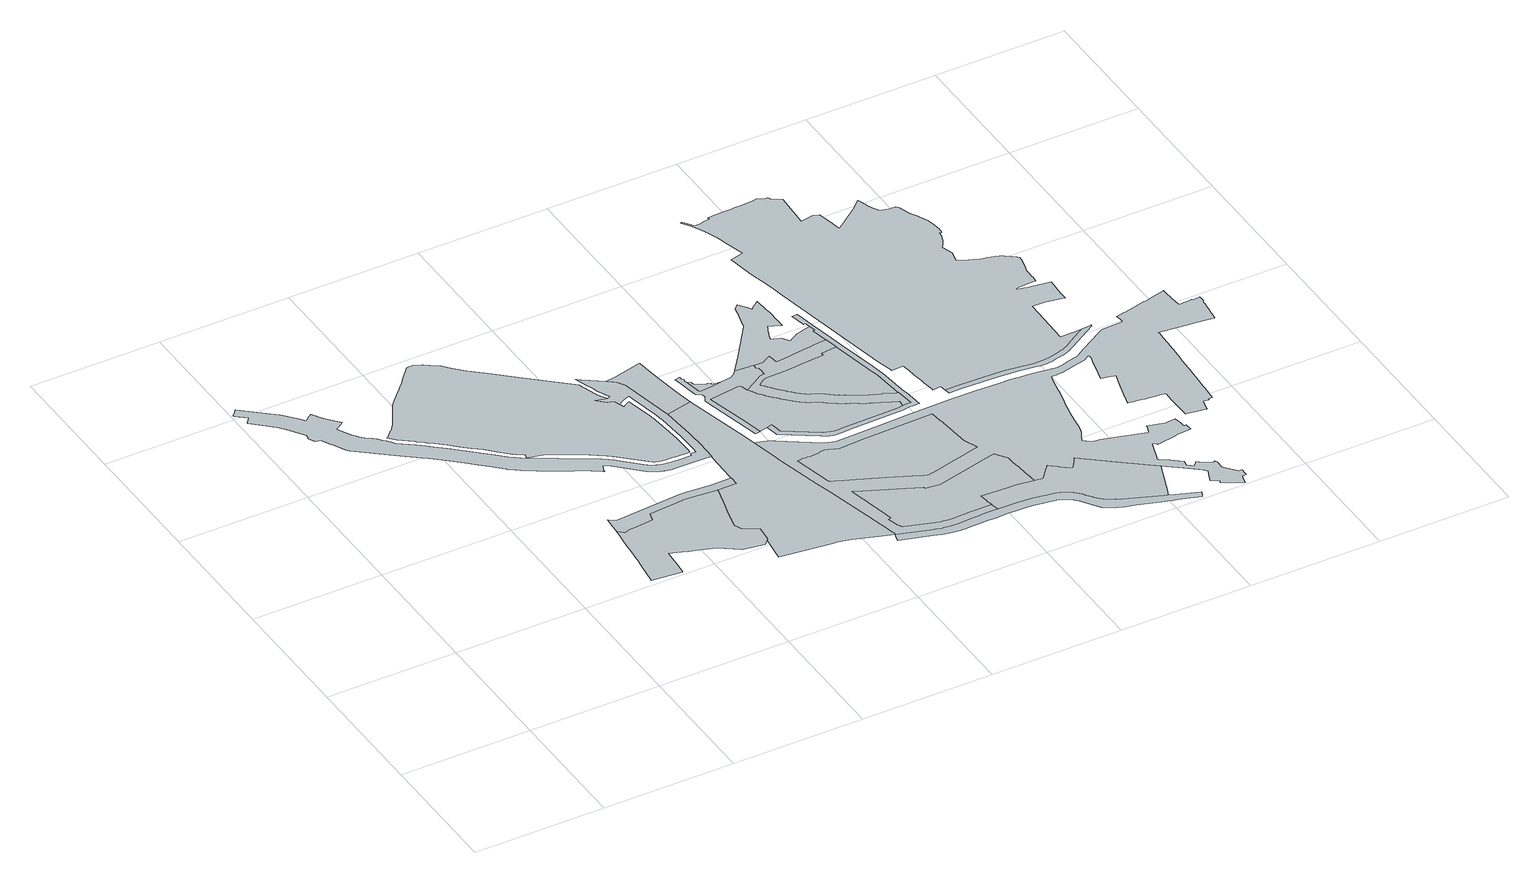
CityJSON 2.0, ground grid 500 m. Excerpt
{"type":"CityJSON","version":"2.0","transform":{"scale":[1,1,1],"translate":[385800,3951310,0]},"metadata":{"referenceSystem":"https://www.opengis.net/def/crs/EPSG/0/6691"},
"CityObjects":{
"object1":{"type":"GenericCityObject","attributes":{"class":"18","urbanPlanType":"21","prefecture":"13","city":"13100"},"geometry":[{"type":"MultiSurface","lod":"0","boundaries":[[[0,1,2,3,4,5,6,7,8,9,10,11,12,13,14,15,16,17,18,19,20,21,22,23,24,25,26,27,28,29,30,31,32,33,34,35,36,37,38,39,40,41,42,43,44,45,46,47,48,49,50,51,52,53,54,55,56,57,58,59,60,61,62,63,64,65,66,67,68,69,70,71,72,73,74,75,76,77,78,79,80,81,82,83,84,85,86,87,88,89,90,91,92,93,94,95,96,97,98,99,100,101,102,103,104,105,106,107,108,109,110,111,112,113,114,115,116,117,118,119,120,121,122,123,124,125,126,127,128,129,130,131,132,133,134,135,136,137,138,139,140,141,142,143,144,145,146,147,148,149,150,151,152,153,154,155,156,157,158,159,160,161,162,163,164,165,166,167,168,169,170,171,172,173,174,175,176,177,178,179,180,181,182,183,184,185,186,187,188,189,190,191,192,193,194,195,196,197,198,199,200,201,202,203,204,205,206,207,208,209,210,211,212,213,214,215,216,217,218,219,220,221,222,223,224,225,226,227,228,229,230,231,232,233,234,235,236,237,238,239,240,241,242,243,244,245,246,247,248,249,250,251,252,253,254,255,256,257,258,259,260,261,262,263,264,265,266,267,268,269,270,271,272,273,274,275,276,277,278,279,280,281,282,283,284,285,286,287,288,289,290,291,292,293,294,295,296,297,298,299,300,301,302,303,304,305,306,307,308,309,310,311,312,313,314,315,316,317,318,319,320,321,322,323,324,325,326,327,328,329,330,331,332,333,334,335,336,337,338,339,340,341,342,343,344,345,346,347,348,349,350,351,352,353,354,355,356,357,358,359,360,361,362,363,364,365,366,367,368,369,370,371,372,373,374,375,376,377,378,379,380,381,382,383,384,385,386,387,388,389,390,391,392,393,394,395,396,397,398,399,400,401,402,403,404,405,406,407,408,409,410,411,412,413,414,415,416,417,418,419,420]]]}]},
"object2":{"type":"GenericCityObject","attributes":{"class":"18","urbanPlanType":"21","prefecture":"13","city":"13100"},"geometry":[{"type":"MultiSurface","lod":"0","boundaries":[[[421,422,423,424,425,426,427,428,429,430,431,432,433,434,435,436,437,438,439,440,441,442,443,444,445,446,447,448,449,450,451,452,453,454,455,456,457,458,459,460,461,462,463,464,465,466,467,468,469,470,471,472,473,474,475,476,477,478,479,480,481,482,483,484,485,486,487,488,489,490,491,492,493,494,495,496]]]}]},
"object3":{"type":"GenericCityObject","attributes":{"class":"18","urbanPlanType":"21","prefecture":"13","city":"13100"},"geometry":[{"type":"MultiSurface","lod":"0","boundaries":[[[497,498,499,500,501,502,503,504,505,506,507,508,509,510,511,512,513,514,515,516,517,518,519,520,521,522,523,524,525,526,527,528,529,530,531,532,533,534,535,536,537,538,539,540,541,542,543,544,545,546,547,548,549,550,551,552,553,554,555,556,557,558,559,560,561,562,563,564,565,566,567,568,569,570,571,572,573,574,575,576,577,578,579,580,581,582,583,584,585,586,587,588,589,590,591,592,593,594,595,596,597,598,599,600,601,602,603,604,605,606,607,608,609,610,611,612,613,614,615,616,617,618,619,620,621,622,623,624,625,420,419,418,417,416,415,414,413]]]}]},
"object4":{"type":"GenericCityObject","attributes":{"class":"18","urbanPlanType":"21","prefecture":"13","city":"13100"},"geometry":[{"type":"MultiSurface","lod":"0","boundaries":[[[626,627,628,629,630,631,632,633,634,635,636,637,449,448,447,446,445,444,443,442,441,440,439,438,437,436,435,434,433,432,431,430,429,428,427,426,425,424,423,422,421,496,638,639]]]}]},
"object5":{"type":"GenericCityObject","attributes":{"class":"18","urbanPlanType":"21","prefecture":"13","city":"13100"},"geometry":[{"type":"MultiSurface","lod":"0","boundaries":[[[640,641,389,388,387,386,385,642,643,639,638,496,495,494,493,492,491,490,489,488,487,486,485,484,483,644,645,646,647,648,649,650,651,652,653,654,655,656,657,658,659,660,661,662,663,664,665,666,667]]]}]},
"object6":{"type":"GenericCityObject","attributes":{"class":"18","urbanPlanType":"21","prefecture":"13","city":"13100"},"geometry":[{"type":"MultiSurface","lod":"0","boundaries":[[[668,669,670,671,672,673,674,675,676,677,678,679,401,400,399,398,397,396,395,394,393,392,391,390,389,641]]]}]},
"object7":{"type":"GenericCityObject","attributes":{"class":"18","urbanPlanType":"21","prefecture":"13","city":"13100"},"geometry":[{"type":"MultiSurface","lod":"0","boundaries":[[[680,681,682,683,684,685,686,687,688,689,690,691,692,693]]]}]},
"object8":{"type":"GenericCityObject","attributes":{"class":"18","urbanPlanType":"21","prefecture":"13","city":"13100"},"geometry":[{"type":"MultiSurface","lod":"0","boundaries":[[[694,695,696,697,698,699,700,701,702,703,704,705,706,707,708,709,710,711,712,713,714,715,716,717,718,719,720,721,722,723,724,725,726,727,728,729,730,731,732,733,734,735,736,737,738,739,740,741,742,743,744,745,746,747,693,692,691,690,689]]]}]},
"object9":{"type":"GenericCityObject","attributes":{"class":"18","urbanPlanType":"21","prefecture":"13","city":"13100"},"geometry":[{"type":"MultiSurface","lod":"0","boundaries":[[[748,749,750,751,752,753,754,755,756,757,758,759,760,761,762,763,764,765,766,767,768,769,770,771,772,773,774,775,776,777,778,779,780,781,782,783,784,785,786,787,788,789,790,791,792,793,794,795,796,797,798,799,800,801,802,803,804,805,806,807,808,809,810,811,812,813]]]}]},
"object10":{"type":"GenericCityObject","attributes":{"class":"18","urbanPlanType":"21","prefecture":"13","city":"13100"},"geometry":[{"type":"MultiSurface","lod":"0","boundaries":[[[814,815,816,817,818,819,820,821,822,823,824,825,826,827,828,829,830,831,832,833,834,835,836,837,838,839,840,841,842,843,844,845,846,847,848,849,850,851,852,853,854,855,856,857,858,859,860,861,862]]]}]},
"object11":{"type":"GenericCityObject","attributes":{"class":"18","urbanPlanType":"21","prefecture":"13","city":"13100"},"geometry":[{"type":"MultiSurface","lod":"0","boundaries":[[[719,718,717,716,715,714,713,712,711,710,709,863,864,865,866,867,868,869,870,871,872,873,874,875,876,877,878,879,880,881,882,883,884,885,886,887,888,889,890,891,892,893,894,895,896,897,898,899,900,901,902,903,904,905,906,907,908,909,910,911,912,913,914,915,916,917,918,919,920,921,922,923,924,925,926,720]]]}]},
"object12":{"type":"GenericCityObject","attributes":{"class":"18","urbanPlanType":"21","prefecture":"13","city":"13100"},"geometry":[{"type":"MultiSurface","lod":"0","boundaries":[[[927,928,929,930,931,932,933,934,935,936,937,938,939,940,941,942,943,944,945,946,947,736,735,734,733,732,731,730,729,728,727,726,725,724,723,722,721,720,926,925,924,923,922,921,920,919,918,917,916,915,914,913,912,911,910,909,908,907,906,905,904,903,902,901,900,899,898,897,896,895,894,893,892,891,890,889,888,887,886,885,884,883,882,881,880,879,878,877,948,949,950,951,952,953,954,955,956,957,958,959,960,961,962,963,964,965,966,967,968,969,970,971,972,973,974,975,976,977,978,979,980,981,982,983,984,985,986,987,988,989,990,991,992,993,994,995,996,997,998,999,1000,1001,1002,1003,1004,1005,1006,1007,1008,1009,1010,1011,1012,1013,1014,1015,1016,1017,1018,1019,1020,1021,1022,1023,1024,1025,1026,1027,1028,1029,1030,1031,1032,1033,1034,1035,1036,1037,1038,1039,1040,1041,1042,1043,1044]]]}]},
"object13":{"type":"GenericCityObject","attributes":{"class":"18","urbanPlanType":"21","prefecture":"13","city":"13100"},"geometry":[{"type":"MultiSurface","lod":"0","boundaries":[[[1045,1046,1047,1048,1049,1050,1051,1052,1053,1054,1055,1056,1057,1058,1059,1060,1061,1062,1063,1064,1065,1066,1067,1068,1069,1070,1071,1072,1073,1074,1075,1076,1077,1078,1079,1080,1081,1082,1083,1084,1085,1086,1087,1088,1089,1044,1043,1042,1041,1090,1091,1092,1093,1094,1095,950,949,948,877,876,875,874,873,872,871,870,869,868,867,866,865,864]]]}]},
"object14":{"type":"GenericCityObject","attributes":{"class":"18","urbanPlanType":"21","prefecture":"13","city":"13100"},"geometry":[{"type":"MultiSurface","lod":"0","boundaries":[[[1096,1097,1098,1099,1100,1101,1102,1103,1104,1105,1106,1107,1108,1109,1110,1111,1112,1113,654,1114,1115,1116,1117,1118,1119,1120,1121,1122,1123,1124,1125,1126,1127,1128,1129,1130,1131,1132,1133,1134,1135,1136,1137,1138,1139,1140,1141,1142,1143,1144,1145,1146,1147,1148,1149,1150,1151,1152,1153,1154,1155,1156,1157,1158,1159,1160,1161,1162,1163,1164,1165,1166,1167,1168,1169,1170,1171,1172,1173,1174,1175,1176,1177,1178,1179,1180,1181,1182,1183,1184,1185,1186,1187,1188,1189,1190,1191,1192,1193,1194,1195,1196,1197,1198,1199,1200,1201,1202,1203,1204,1205,1206,1207,1208,1209,1210,1211,1212,1213,1214]]]}]},
"object15":{"type":"GenericCityObject","attributes":{"class":"18","urbanPlanType":"21","prefecture":"13","city":"13100"},"geometry":[{"type":"MultiSurface","lod":"0","boundaries":[[[1095,1094,1093,1092,1091,1090,1041,1040,1039,1038,1037,1036,1035,1034,1033,1032,1031,1030,1029,1028,1027,1026,1025,1024,1023,1022,1021,1020,1019,1018,1017,1016,1015,1014,1013,1012,1011,1010,1009,1008,1007,1006,1005,1004,1003,1002,1001,1000,999,998,997,996,995,994,993,992,991,990,989,988,987,986,985,984,983,982,981,980,979,978,977,976,975,974,973,972,971,970,969,968,967,966,965,964,963,962,961,960,959,958,957,956,955,954,953,952,951,950]]]}]},
"object16":{"type":"GenericCityObject","attributes":{"class":"18","urbanPlanType":"21","prefecture":"13","city":"13100"},"geometry":[{"type":"MultiSurface","lod":"0","boundaries":[[[1215,1216,1217,1218,1219,1220,1221,1222,1223,1224,1225,1226,1227,1228,1229,1230,1231,1232,1233,1234,1235,1236,1237,1238,1239,1240,1241,1242,1243,1244,1245,1246,1247,1248,1249,1250,1251,1252,1253,1254,1255,1256,1257,1258,1259,1260,1261,1262,1263,1264,1265,1266,1267,1268,1269,1270,1271,1272,1273,1274,1275,1276,1277,742,741,740,739,738,737,736,947,946,945,944,943,942,941,940,939,938,937,936,935,934,933,932,931,930,929,928,927,1044,1089,1088,1087]]]}]},
"object17":{"type":"GenericCityObject","attributes":{"class":"18","urbanPlanType":"21","prefecture":"13","city":"13100"},"geometry":[{"type":"MultiSurface","lod":"0","boundaries":[[[1278,1279,1280,1281,1282,1283,1284,1285,1286,1287,1288,1289,1290,1291,813,812,811,810,809,808,807,806,805,804,803,1292,1214,1213,1212,1211,1210,1209,1208,1207,1206,1205,1204,1203,1202,1201,1200,1199,1198,1197,1196,1195,1194,1193,1192,1191,1190,1189,1188,1187,1186,1185,1184,1183,1182,1181,1180,1179,1178,1177,1176,1175,1174,1173,1172,1171,1170,1169,1168,1167,1166,1165,1164,1293,1294,1295]]]}]},
"object18":{"type":"GenericCityObject","attributes":{"class":"18","urbanPlanType":"21","prefecture":"13","city":"13100"},"geometry":[{"type":"MultiSurface","lod":"0","boundaries":[[[1296,1297,1298,1299,1300,1301,1302,1303,1304,1305,1306,1307,1308,1309,1310,1311,1312,1313,1314,1315,1316,1317,1318,1319,1320,1321,1322,1323,1324,1325,1326,1327,1328,1329,1330,1331,1332,1333,1334,1335,1336,1337,1338,1339,1340,1341,1342,1343,1344,1345,1346,1347,1348,1349,1350,1351,1352,1353,1354,1355,1356,1357,1358,1359,1360,1361,1362,1363,1364,1365,1366,1367,1368,1369,1370,1371,1372,1373,1374,1375,1376,1377,1378,1379,1380,1381,1382,1383,1384,1385,1386,1387,1388,1389,1390,1391,1392,1393,1394,1395,1396,1397,1398,1399,1400,1401,1402,1403,1404,1405,1406,1407,1408,1409,1410,1411,1412,1413,1414,1415,1416,1417,1418,1419,1420,1421,1422,1423,1424,1425,1426,1427,1428,667,666,665,664,663,662,661,660,659,658,657,656,655,654,1113,1112,1111,1110,1109,1108,1107,1106,1105,1104,1103,1102,1101,1100,1099,1098,1097,1096,1214,1292,803,802,801,800,799,798,797,796,795,794,793,792,791,790,789,788,787,786,785,784,783,782,781,780,779,778,777,776,775,774,773,772,771,770,769,768,767,766,765,764,763,762,761,760,759,758,757,756,755,754,753,752,751,750,749,748,813,1291,1290,1289,1288,1287,1286,1285,1284,1283,1282,1281,1280,1279,1278,1295,1429,1430,1431,1432,1433,1434,1435,1436,1437,1438,1439,1440,1441,1442,1443,1444,1445,1446,1447,1448,1449,1450,1451,1452,1453,1454,1455,1456,1457,1458,1459,1460,1461,1462,1463,1464,1465,1466,1467,1468,1469,1470,1471,1472,1473,1474,1475,1476,1477,1478,1479,1480,1481,1482,1483,1484,1485,1486,1487,1488,1489,1490,1491,1492,1493,1494,1495,1496,1497,1498,1499,1500,1501,1502,1503,1504,1505,1506,1507,1508,1509,1510,1511,1512,1513,1514,1515,1516,1517,1518,1519,1520,1521,1522,1523,1524,1525,1526,1527,1528,1529,1530,1531,1532,1533,1534,1535,1536,1537,1538,1539,1540,1541,1542,1543,1544,1545,1546,1547,1548,1549,1550,1551,1552,1553,1554,1555,1556,1557,1558,1559,1560,1561,1562,1563,1564,1565,1566,1567,1568,1569,1570,1571,1572,1573,1574,1575,1576,1577,1578,1579,1580,1581,1582,1583,1584,1585,1586,1587,1588,1589,1590,1591,1592,1593,1594,1595,1596,1597,1598,1599,1600,1601,1602,1603,1604,1605],[861,860,859,858,857,856,855,854,853,852,851,850,849,848,847,846,845,844,843,842,841,840,839,838,837,836,835,834,833,832,831,830,829,828,827,826,825,824,823,822,821,820,819,818,817,816,815,814,862]]]}]},
"object19":{"type":"GenericCityObject","attributes":{"class":"18","urbanPlanType":"21","prefecture":"13","city":"13100"},"geometry":[{"type":"MultiSurface","lod":"0","boundaries":[[[1606,1607,1608,1609,1610,1611,1612,1613,1614,1615,1616,1617,1618,1619,1620,1621,1622,1623,1624,1625,1626,1627,1628,1629,1630,1631,1632,1633,1634,1635,1636,1637,1638,1639,1640,1641,1642,1643,1644,1645,1646,1647,1648,1649,1650,1651,1652,1653,1654,1655,1656,1657,1658,1659,1660,1661,1662]]]}]},
"object20":{"type":"GenericCityObject","attributes":{"class":"18","urbanPlanType":"21","prefecture":"13","city":"13100"},"geometry":[{"type":"MultiSurface","lod":"0","boundaries":[[[1663,1664,1665,1666,1667,1668,1669,1670,1671,1672,1673,1674,1675,1676,1677,1678,1679,1680,1681,1682,1683,1684,1685,1686,1687,1688,1689,1690,1691,1692,1693,1694,1695,1696,1697,1698,1699,1700,1701,1702,1703,1704,1705,1706,1707,1708,1709,1710,1711,1712,1713,1714,1715,1716,1717,1718,1719,1720,1721,1722,1723,1724,1725,1726,1727,1728,1729,1730,1731,1732,1733,1734,1735,1736,1737,1738,1739,1740,1741,1742,1743,1744,1745,1746,1747,1748,1749,1750,1751,1752,1753,1754,1755,1756,1757,1758,1759,1760,1761,1762,1763,1764,1630,1629,1628,1627,1626,1625,1624,1623,1622,1621,1620,1619,1618,1617,1616,1615,1614,1613,1612,1611,1610,1609,1608,1765,1766,1767,1768,1769,1770,1771,1772,1773,1774,1775,1776,1777,1778,1779,1780,1781,1782,1783,1784,1785,1786,1787,1788,1789,1790,1791,1792,1793,1794,1795,1796,1797,1798,1799,1800,1801,1802,1803,1804,1805,1806,1807,1808,1809,1810,1811,1812,1813,1814,1815,1816,1817,1818,1819,1820,1821,1822,1823,1824,1825,1826,1827,1828,1829,1830,1831,1832,1833,1834,1835,1836,1837,1838,1839,1840,1841,1842,1843,1844,1845,1846,1847,1848,1849,1850,1851,1852,1853,1854,1855,1856,1857,1858]]]}]}
},
"vertices":[
[1183,1440,0],[1189,1444,0],[1204,1451,0],[1214,1456,0],[1217,1457,0],[1221,1439,0],[1240,1341,0],[1243,1325,0],[1245,1312,0],[1246,1306,0],[1247,1296,0],[1248,1291,0],[1249,1286,0],[1257,1173,0],[1260,1098,0],[1259,1073,0],[1240,1073,0],[1237,1073,0],[1236,1071,0],[1236,1067,0],[1236,1063,0],[1185,1064,0],[1147,1065,0],[1146,1065,0],[1145,1066,0],[1144,1066,0],[1143,1066,0],[1142,1066,0],[1141,1066,0],[1140,1066,0],[1139,1066,0],[1138,1066,0],[1137,1066,0],[1136,1066,0],[1135,1066,0],[1134,1066,0],[1133,1067,0],[1132,1067,0],[1131,1067,0],[1130,1067,0],[1129,1067,0],[1128,1067,0],[1127,1068,0],[1126,1068,0],[1125,1068,0],[1124,1068,0],[1123,1069,0],[1122,1069,0],[1121,1069,0],[1120,1069,0],[1119,1070,0],[1118,1070,0],[1117,1070,0],[1116,1070,0],[1115,1071,0],[1114,1071,0],[1113,1071,0],[1112,1072,0],[1111,1072,0],[1110,1072,0],[1110,1073,0],[1109,1073,0],[1108,1073,0],[1107,1074,0],[1106,1074,0],[1105,1074,0],[1105,1075,0],[1104,1075,0],[1103,1075,0],[1102,1076,0],[1101,1076,0],[1100,1077,0],[1099,1077,0],[1098,1078,0],[1097,1078,0],[1096,1079,0],[1095,1079,0],[1094,1080,0],[1093,1081,0],[1092,1081,0],[1091,1081,0],[1091,1082,0],[1090,1082,0],[1089,1083,0],[1088,1083,0],[1088,1084,0],[1087,1084,0],[1086,1085,0],[1085,1085,0],[1085,1086,0],[1084,1086,0],[1083,1087,0],[1082,1087,0],[1082,1088,0],[1081,1088,0],[1080,1089,0],[1079,1090,0],[1078,1090,0],[1077,1091,0],[1077,1092,0],[1076,1092,0],[994,1171,0],[987,1176,0],[981,1182,0],[975,1186,0],[969,1191,0],[962,1196,0],[956,1200,0],[949,1205,0],[942,1209,0],[936,1213,0],[837,1273,0],[835,1274,0],[791,1299,0],[758,1318,0],[757,1319,0],[755,1320,0],[753,1321,0],[752,1321,0],[750,1322,0],[748,1323,0],[747,1324,0],[745,1325,0],[744,1326,0],[742,1327,0],[740,1328,0],[739,1329,0],[737,1330,0],[736,1331,0],[734,1332,0],[733,1333,0],[731,1334,0],[729,1335,0],[728,1337,0],[726,1338,0],[725,1339,0],[723,1340,0],[722,1341,0],[720,1342,0],[719,1343,0],[717,1344,0],[716,1345,0],[714,1347,0],[713,1348,0],[711,1349,0],[710,1350,0],[708,1351,0],[707,1352,0],[705,1354,0],[704,1355,0],[703,1356,0],[664,1393,0],[634,1422,0],[599,1454,0],[570,1479,0],[541,1506,0],[494,1546,0],[487,1552,0],[460,1574,0],[442,1588,0],[405,1617,0],[395,1630,0],[385,1642,0],[382,1646,0],[381,1647,0],[373,1658,0],[368,1664,0],[364,1669,0],[351,1678,0],[331,1695,0],[318,1709,0],[310,1718,0],[301,1731,0],[274,1781,0],[278,1784,0],[289,1792,0],[309,1805,0],[289,1826,0],[264,1857,0],[254,1873,0],[253,1874,0],[253,1875,0],[249,1881,0],[242,1893,0],[239,1897,0],[222,1884,0],[211,1875,0],[209,1873,0],[197,1889,0],[191,1895,0],[170,1921,0],[169,1922,0],[168,1923,0],[166,1925,0],[165,1927,0],[164,1928,0],[162,1930,0],[161,1931,0],[159,1933,0],[158,1934,0],[157,1936,0],[155,1937,0],[154,1939,0],[152,1940,0],[151,1941,0],[149,1943,0],[148,1944,0],[147,1946,0],[145,1947,0],[144,1949,0],[142,1950,0],[141,1951,0],[139,1953,0],[137,1954,0],[136,1955,0],[134,1957,0],[133,1958,0],[32,2044,0],[24,2035,0],[10,2019,0],[11,2019,0],[13,2016,0],[49,1985,0],[35,1967,0],[33,1964,0],[30,1958,0],[89,1907,0],[91,1906,0],[92,1905,0],[93,1904,0],[95,1903,0],[96,1901,0],[97,1900,0],[99,1899,0],[100,1898,0],[101,1896,0],[102,1895,0],[104,1894,0],[105,1893,0],[106,1891,0],[107,1890,0],[109,1889,0],[110,1887,0],[111,1886,0],[112,1885,0],[114,1883,0],[115,1882,0],[116,1881,0],[117,1879,0],[118,1878,0],[119,1877,0],[170,1803,0],[166,1781,0],[177,1758,0],[198,1753,0],[214,1723,0],[223,1706,0],[243,1667,0],[253,1656,0],[267,1644,0],[357,1569,0],[358,1569,0],[400,1536,0],[444,1501,0],[451,1495,0],[496,1456,0],[525,1430,0],[555,1404,0],[588,1374,0],[617,1345,0],[632,1331,0],[657,1307,0],[661,1303,0],[663,1302,0],[669,1297,0],[683,1286,0],[698,1275,0],[701,1273,0],[712,1265,0],[724,1258,0],[742,1246,0],[763,1235,0],[781,1225,0],[800,1214,0],[817,1203,0],[850,1183,0],[869,1175,0],[901,1156,0],[907,1152,0],[912,1149,0],[918,1145,0],[923,1141,0],[929,1138,0],[934,1134,0],[938,1130,0],[938,1135,0],[939,1143,0],[940,1146,0],[949,1164,0],[952,1162,0],[953,1161,0],[960,1156,0],[962,1154,0],[963,1154,0],[971,1146,0],[1052,1069,0],[1053,1068,0],[1054,1067,0],[1055,1066,0],[1056,1066,0],[1056,1065,0],[1058,1064,0],[1059,1063,0],[1060,1062,0],[1061,1061,0],[1062,1060,0],[1064,1059,0],[1065,1058,0],[1066,1057,0],[1067,1056,0],[1068,1056,0],[1069,1056,0],[1070,1055,0],[1071,1054,0],[1072,1053,0],[1074,1052,0],[1075,1051,0],[1076,1051,0],[1077,1050,0],[1078,1050,0],[1079,1049,0],[1080,1048,0],[1081,1048,0],[1082,1047,0],[1083,1047,0],[1084,1046,0],[1086,1045,0],[1087,1045,0],[1088,1044,0],[1090,1043,0],[1091,1043,0],[1093,1042,0],[1094,1041,0],[1095,1041,0],[1097,1040,0],[1098,1040,0],[1100,1039,0],[1101,1038,0],[1103,1038,0],[1104,1037,0],[1105,1037,0],[1107,1036,0],[1108,1036,0],[1110,1035,0],[1111,1035,0],[1113,1035,0],[1114,1034,0],[1115,1034,0],[1116,1034,0],[1117,1033,0],[1119,1033,0],[1120,1033,0],[1122,1032,0],[1123,1032,0],[1125,1032,0],[1126,1031,0],[1128,1031,0],[1129,1031,0],[1130,1031,0],[1131,1031,0],[1132,1030,0],[1134,1030,0],[1135,1030,0],[1137,1030,0],[1138,1030,0],[1140,1029,0],[1141,1029,0],[1143,1029,0],[1144,1029,0],[1146,1029,0],[1147,1029,0],[1149,1029,0],[1150,1029,0],[1151,1029,0],[1271,1026,0],[1290,1025,0],[1292,1104,0],[1290,1165,0],[1290,1174,0],[1280,1303,0],[1248,1463,0],[1243,1487,0],[1240,1502,0],[1237,1512,0],[1232,1521,0],[1229,1528,0],[1224,1535,0],[1219,1541,0],[1214,1546,0],[1207,1552,0],[1202,1556,0],[1192,1563,0],[1122,1614,0],[1109,1626,0],[1126,1574,0],[1132,1556,0],[1134,1548,0],[1139,1535,0],[1149,1512,0],[1151,1507,0],[1152,1505,0],[1155,1499,0],[1161,1484,0],[1151,1479,0],[1108,1491,0],[1114,1485,0],[1136,1460,0],[1160,1454,0],[1161,1449,0],[1164,1442,0],[1167,1431,0],
[1211,852,0],[1112,860,0],[1107,860,0],[1106,860,0],[1103,860,0],[1101,860,0],[1099,860,0],[1098,860,0],[1096,860,0],[1094,860,0],[1092,860,0],[1090,860,0],[1089,860,0],[1087,860,0],[1086,860,0],[1084,860,0],[952,849,0],[943,816,0],[943,815,0],[881,810,0],[872,809,0],[862,808,0],[854,807,0],[842,804,0],[839,804,0],[832,802,0],[825,799,0],[823,802,0],[805,819,0],[803,799,0],[803,796,0],[800,769,0],[796,730,0],[794,708,0],[790,675,0],[788,652,0],[788,649,0],[787,646,0],[785,629,0],[785,627,0],[783,614,0],[775,556,0],[774,548,0],[773,535,0],[771,525,0],[839,518,0],[886,514,0],[889,546,0],[895,628,0],[908,623,0],[923,618,0],[938,613,0],[960,604,0],[972,600,0],[982,596,0],[1050,572,0],[1123,522,0],[1203,510,0],[1212,519,0],[1215,522,0],[1217,524,0],[1218,525,0],[1220,527,0],[1225,532,0],[1225,536,0],[1231,592,0],[1227,594,0],[1207,605,0],[1198,611,0],[1194,613,0],[1178,622,0],[1165,652,0],[1181,720,0],[1184,733,0],[1197,784,0],[1216,852,0],
[1135,1502,0],[1124,1526,0],[1118,1546,0],[1110,1569,0],[1102,1593,0],[978,1704,0],[918,1758,0],[900,1774,0],[859,1810,0],[813,1848,0],[778,1886,0],[752,1915,0],[722,1938,0],[703,1950,0],[673,1966,0],[669,1965,0],[665,1964,0],[661,1964,0],[657,1963,0],[652,1963,0],[649,1963,0],[638,1951,0],[607,1916,0],[604,1913,0],[600,1908,0],[597,1904,0],[590,1895,0],[572,1877,0],[566,1871,0],[559,1864,0],[554,1858,0],[549,1854,0],[546,1850,0],[544,1848,0],[534,1838,0],[522,1826,0],[515,1818,0],[510,1813,0],[507,1808,0],[505,1806,0],[502,1802,0],[501,1799,0],[500,1798,0],[498,1795,0],[493,1786,0],[485,1773,0],[478,1761,0],[476,1756,0],[467,1742,0],[458,1725,0],[452,1715,0],[450,1712,0],[444,1703,0],[437,1695,0],[435,1692,0],[434,1691,0],[430,1686,0],[424,1681,0],[420,1676,0],[418,1675,0],[414,1671,0],[409,1666,0],[407,1664,0],[397,1655,0],[410,1643,0],[421,1629,0],[453,1604,0],[455,1602,0],[469,1591,0],[472,1588,0],[495,1570,0],[500,1566,0],[508,1560,0],[554,1520,0],[584,1492,0],[615,1465,0],[646,1438,0],[679,1405,0],[712,1373,0],[717,1368,0],[721,1366,0],[727,1361,0],[732,1357,0],[740,1352,0],[752,1344,0],[748,1326,0],[812,1311,0],[850,1289,0],[940,1235,0],[947,1231,0],[952,1228,0],[964,1220,0],[973,1214,0],[979,1210,0],[989,1202,0],[1004,1190,0],[1013,1182,0],[1039,1157,0],[1093,1106,0],[1098,1102,0],[1100,1101,0],[1102,1100,0],[1105,1097,0],[1111,1094,0],[1115,1092,0],[1120,1090,0],[1124,1089,0],[1129,1088,0],[1134,1087,0],[1138,1086,0],[1144,1086,0],[1148,1085,0],[1178,1085,0],[1184,1084,0],[1237,1083,0],[1240,1083,0],[1241,1099,0],[1238,1173,0],[1235,1214,0],[1230,1279,0],[1228,1290,0],[1227,1302,0],[1224,1316,0],[1223,1323,0],[1210,1390,0],[1202,1428,0],[1200,1427,0],[1178,1414,0],[1174,1412,0],
[1212,886,0],[1114,893,0],[1109,893,0],[1104,894,0],[1098,894,0],[1093,894,0],[1087,894,0],[1082,894,0],[836,873,0],[812,890,0],[808,852,0],[807,833,0],[1288,853,0],[1288,887,0],
[1443,1063,0],[1379,1324,0],[1290,1017,0],[1288,898,0],[1212,465,0],[1207,425,0],[1410,401,0],[1419,400,0],[1428,398,0],[1438,396,0],[1448,394,0],[1458,391,0],[1468,388,0],[1554,360,0],[1609,341,0],[1610,346,0],[1607,359,0],[1599,393,0],[1588,440,0],[1578,481,0],[1535,658,0],[1520,716,0],[1478,895,0],[1478,896,0],[1477,900,0],[1475,909,0],[1469,938,0],[1452,1019,0],
[1367,1397,0],[1355,1473,0],[1349,1520,0],[1339,1596,0],[1334,1595,0],[1299,1586,0],[1291,1584,0],[1279,1582,0],[1264,1578,0],[1254,1576,0],[1248,1575,0],[1232,1571,0],
[1512,1370,0],[1490,1374,0],[1493,1380,0],[1480,1385,0],[1480,1384,0],[1451,1396,0],[1438,1408,0],[1437,1410,0],[1436,1417,0],[1425,1424,0],[1435,1363,0],[1442,1359,0],[1509,1368,0],[1518,1370,0],
[1422,1429,0],[1421,1438,0],[1423,1444,0],[1417,1452,0],[1416,1461,0],[1398,1457,0],[1398,1456,0],[1415,1355,0],[1416,1351,0],[1436,1338,0],[1437,1323,0],[1425,1304,0],[1426,1300,0],[1482,1064,0],[1484,1061,0],[1502,1066,0],[1481,1157,0],[1445,1304,0],[1516,1314,0],[1532,1316,0],[1556,1319,0],[1569,1321,0],[1571,1315,0],[1572,1314,0],[1576,1299,0],[1578,1293,0],[1580,1289,0],[1614,1309,0],[1620,1313,0],[1641,1327,0],[1649,1333,0],[1654,1335,0],[1659,1336,0],[1662,1336,0],[1664,1337,0],[1672,1337,0],[1672,1339,0],[1673,1359,0],[1672,1372,0],[1672,1373,0],[1667,1375,0],[1663,1378,0],[1666,1397,0],[1661,1397,0],[1656,1397,0],[1653,1397,0],[1647,1398,0],[1641,1398,0],[1595,1401,0],[1586,1389,0],[1567,1376,0],[1548,1373,0],[1525,1370,0],[1519,1369,0],
[2159,415,0],[2159,416,0],[2159,419,0],[2155,464,0],[2153,476,0],[2150,503,0],[2149,522,0],[2148,523,0],[2148,528,0],[2143,535,0],[2120,566,0],[2103,562,0],[1880,506,0],[1822,513,0],[1823,521,0],[1636,605,0],[1603,620,0],[1605,606,0],[1610,585,0],[1614,565,0],[1619,545,0],[1624,518,0],[1626,507,0],[1629,495,0],[1630,493,0],[1631,487,0],[1633,477,0],[1644,428,0],[1632,425,0],[1638,402,0],[1643,382,0],[1644,380,0],[1650,368,0],[1650,367,0],[1656,365,0],[1747,335,0],[1754,333,0],[1760,331,0],[1767,329,0],[1773,328,0],[1780,327,0],[1784,326,0],[1802,324,0],[1803,324,0],[1804,324,0],[1806,323,0],[1807,323,0],[1809,323,0],[1810,323,0],[1811,323,0],[1813,323,0],[1814,323,0],[1821,323,0],[1888,325,0],[1894,325,0],[1973,326,0],[1971,335,0],[1969,344,0],[1968,354,0],[1966,370,0],[1965,384,0],[2026,382,0],[2080,381,0],[2103,380,0],[2142,374,0],[2164,371,0],
[1771,855,0],[1681,850,0],[1671,855,0],[1663,858,0],[1659,860,0],[1649,864,0],[1639,868,0],[1627,867,0],[1624,867,0],[1619,866,0],[1614,862,0],[1574,861,0],[1569,862,0],[1555,862,0],[1553,862,0],[1551,862,0],[1550,862,0],[1547,862,0],[1529,861,0],[1563,715,0],[1564,710,0],[1567,707,0],[1597,694,0],[1606,690,0],[1610,689,0],[1666,664,0],[1670,662,0],[1740,632,0],[1766,620,0],[1848,584,0],[1856,580,0],[1869,576,0],[1874,575,0],[1878,576,0],[1885,577,0],[1892,578,0],[1903,581,0],[1928,587,0],[1934,589,0],[1985,602,0],[1989,603,0],[2041,616,0],[2047,617,0],[2090,628,0],[2069,683,0],[2059,801,0],[2059,803,0],[2055,820,0],[2051,863,0],
[1515,1069,0],[1533,1074,0],[1555,1080,0],[1560,1052,0],[1562,1034,0],[1681,957,0],[1694,951,0],[1707,947,0],[1718,945,0],[1724,944,0],[1731,944,0],[1744,944,0],[1973,951,0],[1977,952,0],[1988,953,0],[1989,957,0],[1989,961,0],[1990,969,0],[1991,978,0],[1943,1000,0],[1933,1004,0],[1911,1013,0],[1910,1013,0],[1900,1019,0],[1877,1028,0],[1865,1036,0],[1857,1041,0],[1848,1046,0],[1841,1050,0],[1831,1055,0],[1829,1057,0],[1820,1061,0],[1809,1067,0],[1801,1073,0],[1788,1081,0],[1784,1085,0],[1765,1101,0],[1756,1107,0],[1752,1110,0],[1739,1116,0],[1730,1120,0],[1723,1123,0],[1714,1129,0],[1704,1136,0],[1697,1142,0],[1695,1144,0],[1686,1152,0],[1673,1165,0],[1665,1173,0],[1659,1180,0],[1651,1190,0],[1648,1193,0],[1642,1200,0],[1634,1207,0],[1628,1214,0],[1617,1228,0],[1614,1232,0],[1611,1237,0],[1607,1242,0],[1600,1251,0],[1596,1257,0],[1593,1263,0],[1589,1270,0],[1588,1272,0],
[1921,1399,0],[1914,1397,0],[1902,1395,0],[1887,1393,0],[1877,1392,0],[1858,1389,0],[1839,1387,0],[1807,1383,0],[1795,1381,0],[1771,1378,0],[1762,1377,0],[1741,1376,0],[1739,1395,0],[1736,1415,0],[1719,1405,0],[1707,1397,0],[1706,1396,0],[1704,1395,0],[1702,1394,0],[1701,1394,0],[1673,1396,0],[1997,955,0],[2021,955,0],[2013,1020,0],[2007,1023,0],[2005,1024,0],[1987,1033,0],[1976,1038,0],[1964,1044,0],[1961,1045,0],[1941,1053,0],[1927,1058,0],[1921,1061,0],[1909,1065,0],[1895,1071,0],[1883,1079,0],[1880,1080,0],[1870,1086,0],[1862,1091,0],[1850,1099,0],[1844,1102,0],[1840,1104,0],[1839,1105,0],[1831,1110,0],[1820,1116,0],[1818,1118,0],[1814,1121,0],[1805,1128,0],[1802,1131,0],[1794,1138,0],[1782,1147,0],[1776,1150,0],[1773,1152,0],[1759,1159,0],[1756,1160,0],[1755,1160,0],[1752,1161,0],[1750,1162,0],[1745,1164,0],[1741,1166,0],[1736,1171,0],[1735,1172,0],[1734,1173,0],[1726,1179,0],[1722,1182,0],[1719,1186,0],[1718,1186,0],[1707,1197,0],[1701,1204,0],[1695,1210,0],[1689,1217,0],[1688,1218,0],[1687,1220,0],[1684,1224,0],[1680,1228,0],[1676,1232,0],[1669,1240,0],[1664,1245,0],[1655,1257,0],[1652,1261,0],[1651,1262,0],[1649,1264,0],[1649,1265,0],[1646,1269,0],[1645,1270,0],[1639,1278,0],[1636,1282,0],[1633,1287,0],[1630,1293,0],[1652,1309,0],[1660,1313,0],[1661,1313,0],[1661,1314,0],[1663,1314,0],[1666,1314,0],[1667,1315,0],[1682,1316,0],[1693,1316,0],[1709,1316,0],[1715,1316,0],[1723,1316,0],[1734,1317,0],[1743,1317,0],[1782,1321,0],[1800,1323,0],[1804,1323,0],[1834,1326,0],[1867,1329,0],[1875,1329,0],[1884,1329,0],[1897,1330,0],[1897,1339,0],[1897,1342,0],[1956,1348,0],[1958,1348,0],[1955,1361,0],[1948,1398,0],[1948,1400,0],
[1539,1045,0],[1539,1043,0],[1539,1037,0],[1541,1022,0],[1666,941,0],[1669,939,0],[1673,937,0],[1676,935,0],[1680,933,0],[1683,932,0],[1687,930,0],[1691,929,0],[1695,928,0],[1698,927,0],[1702,926,0],[1706,925,0],[1710,924,0],[1714,924,0],[1718,923,0],[1722,923,0],[1726,923,0],[1730,923,0],[1734,923,0],[1768,925,0],[1978,931,0],[1980,931,0],[1986,932,0],[1995,933,0],[2003,935,0],[2023,935,0],[2043,936,0],[2034,1010,0],[2033,1019,0],[2020,1143,0],[2009,1195,0],[1978,1350,0],[1968,1401,0],[1949,1494,0],[1934,1570,0],[1914,1568,0],[1925,1512,0],[1933,1514,0],[1938,1492,0],[1943,1465,0],[1935,1464,0],[1960,1337,0],[1989,1191,0],[1990,1187,0],[2000,1142,0],[2002,1120,0],[2012,1028,0],
[1973,293,0],[1954,293,0],[1931,293,0],[1904,292,0],[1893,291,0],[1891,291,0],[1870,290,0],[1840,288,0],[1820,287,0],[1806,287,0],[1782,290,0],[1779,290,0],[1770,292,0],[1761,293,0],[1752,295,0],[1743,298,0],[1734,300,0],[1725,303,0],[1609,340,0],[1608,337,0],[1606,331,0],[1599,307,0],[1623,300,0],[1715,272,0],[1746,263,0],[1780,255,0],[1809,251,0],[1833,251,0],[1836,251,0],[1897,252,0],[1917,253,0],[1949,253,0],[1993,254,0],[2025,253,0],[2059,252,0],[2091,250,0],[2123,247,0],[2152,243,0],[2172,238,0],[2173,238,0],[2175,238,0],[2192,231,0],[2207,224,0],[2219,215,0],[2225,209,0],[2231,203,0],[2238,195,0],[2250,180,0],[2278,138,0],[2286,127,0],[2289,125,0],[2295,120,0],[2309,112,0],[2330,101,0],[2353,92,0],[2361,89,0],[2373,87,0],[2380,86,0],[2472,56,0],[2474,55,0],[2506,45,0],[2512,43,0],[2528,38,0],[2608,12,0],[2613,21,0],[2619,34,0],[2519,74,0],[2518,74,0],[2514,76,0],[2502,81,0],[2352,141,0],[2348,143,0],[2348,144,0],[2343,146,0],[2338,148,0],[2334,151,0],[2329,153,0],[2325,156,0],[2321,159,0],[2320,159,0],[2316,162,0],[2312,166,0],[2308,169,0],[2304,173,0],[2301,176,0],[2297,180,0],[2294,184,0],[2291,188,0],[2290,188,0],[2287,192,0],[2287,193,0],[2284,197,0],[2274,212,0],[2271,216,0],[2268,220,0],[2265,224,0],[2262,228,0],[2258,232,0],[2255,235,0],[2251,239,0],[2247,242,0],[2243,246,0],[2239,249,0],[2235,252,0],[2230,255,0],[2226,257,0],[2221,260,0],[2217,262,0],[2212,264,0],[2207,267,0],[2199,270,0],[2198,270,0],[2193,272,0],[2188,273,0],[2183,274,0],[2178,275,0],[2113,288,0],[2049,292,0],[1979,293,0],
[1937,1492,0],[1910,1485,0],[1905,1483,0],[1889,1479,0],[1888,1479,0],[1879,1476,0],[1872,1472,0],[1869,1471,0],[1852,1460,0],[1846,1457,0],[1844,1455,0],[1840,1453,0],[1824,1478,0],[1822,1480,0],[1821,1481,0],[1818,1482,0],[1816,1484,0],[1807,1487,0],[1797,1490,0],[1786,1494,0],[1791,1511,0],[1792,1515,0],[1796,1523,0],[1803,1541,0],[1807,1547,0],[1807,1549,0],[1811,1556,0],[1812,1558,0],[1813,1560,0],[1815,1565,0],[1834,1555,0],[1853,1545,0],[1860,1541,0],[1860,1543,0],[1860,1559,0],[1860,1564,0],[1860,1585,0],[1859,1616,0],[1859,1626,0],[1857,1648,0],[1856,1664,0],[1854,1681,0],[1854,1687,0],[1853,1698,0],[1853,1700,0],[1823,1676,0],[1819,1669,0],[1807,1688,0],[1798,1700,0],[1786,1716,0],[1769,1702,0],[1764,1683,0],[1765,1678,0],[1749,1614,0],[1749,1612,0],[1748,1610,0],[1748,1608,0],[1747,1606,0],[1746,1604,0],[1745,1603,0],[1744,1601,0],[1743,1599,0],[1646,1467,0],
[2467,312,0],[2412,356,0],[2342,412,0],[2333,397,0],[2311,365,0],[2306,369,0],[2276,394,0],[2271,398,0],[2267,401,0],[2243,421,0],[2236,412,0],[2226,401,0],[2224,399,0],[2196,366,0],[1973,325,0],[2518,87,0],[2520,92,0],[2573,230,0],
[2795,440,0],[2796,440,0],[2843,433,0],[2844,433,0],[2848,432,0],[2866,430,0],[2866,431,0],[2875,475,0],[2878,474,0],[2894,470,0],[2896,470,0],[2896,471,0],[2897,476,0],[2912,476,0],[2915,519,0],[2916,534,0],[2917,545,0],[2920,586,0],[2921,604,0],[2923,639,0],[2923,640,0],[2924,645,0],[2924,659,0],[2926,681,0],[2927,699,0],[2927,706,0],[2928,723,0],[2931,773,0],[2931,776,0],[2932,795,0],[2935,844,0],[2936,866,0],[2937,874,0],[2937,882,0],[2941,881,0],[2943,881,0],[3048,869,0],[3060,867,0],[3073,866,0],[3088,864,0],[3096,863,0],[3140,858,0],[3141,863,0],[3142,867,0],[3144,888,0],[3144,889,0],[3145,891,0],[3147,902,0],[3149,931,0],[3150,934,0],[3151,943,0],[3151,944,0],[3151,946,0],[3152,956,0],[3157,961,0],[3156,965,0],[3156,970,0],[3155,977,0],[3155,984,0],[3153,983,0],[3127,982,0],[3124,981,0],[3124,985,0],[3121,984,0],[3103,983,0],[3095,983,0],[3077,982,0],[3072,982,0],[3070,1028,0],[3067,1068,0],[3067,1074,0],[3067,1075,0],[3066,1075,0],[3017,1062,0],[2993,1056,0],[2982,1054,0],[2981,1054,0],[2953,1047,0],[2930,1041,0],[2918,1038,0],[2911,1037,0],[2909,1037,0],[2901,1035,0],[2896,1034,0],[2892,1034,0],[2865,1029,0],[2860,1028,0],[2859,1028,0],[2862,1006,0],[2863,991,0],[2860,991,0],[2782,990,0],[2752,972,0],[2747,969,0],[2731,959,0],[2667,921,0],[2659,916,0],[2633,901,0],[2596,892,0],[2572,885,0],[2546,879,0],[2523,882,0],[2517,883,0],[2485,887,0],[2463,890,0],[2436,893,0],[2406,896,0],[2396,897,0],[2370,899,0],[2331,900,0],[2240,902,0],[2150,904,0],[1987,899,0],[1883,896,0],[1776,893,0],[1700,889,0],[1690,890,0],[1684,893,0],[1669,899,0],[1655,904,0],[1584,951,0],[1517,994,0],[1512,997,0],[1508,999,0],[1504,1002,0],[1497,1005,0],[1493,1007,0],[1487,1009,0],[1482,1011,0],[1476,1013,0],[1473,1014,0],[1466,1016,0],[1461,1017,0],[2634,182,0],[2635,182,0],[2674,148,0],[2685,138,0],[2697,127,0],[2684,97,0],[2681,89,0],[2676,78,0],[2680,76,0],[2706,60,0],[2701,53,0],[2701,51,0],[2744,25,0],[2755,19,0],[2762,15,0],[2772,9,0],[2777,29,0],[2782,45,0],[2782,46,0],[2797,46,0],[2797,56,0],[2798,75,0],[2796,76,0],[2792,76,0],[2784,76,0],[2782,79,0],[2756,111,0],[2751,116,0],[2747,121,0],[2747,122,0],[2748,155,0],[2744,165,0],[2736,157,0],[2729,161,0],[2699,181,0],[2694,185,0],[2686,191,0],[2682,186,0],[2678,182,0],[2673,176,0],[2670,173,0],[2659,182,0],[2655,185,0],[2649,189,0],[2649,191,0],[2650,193,0],[2652,208,0],[2653,213,0],[2625,234,0],[2614,243,0],[2583,265,0],[2580,268,0],[2582,274,0],[2583,277,0],[2605,340,0],[2605,341,0],[2606,342,0],[2607,347,0],[2609,351,0],[2609,352,0],[2614,350,0],[2618,349,0],[2619,347,0],[2622,342,0],[2623,341,0],[2624,340,0],[2633,341,0],[2636,342,0],[2637,342,0],[2657,345,0],[2668,347,0],[2698,351,0],[2708,354,0],[2723,357,0],[2727,357,0],[2728,357,0],[2762,358,0],[2761,371,0],[2761,372,0],[2761,373,0],[2760,385,0],[2752,385,0],[2750,397,0],[2750,398,0],[2749,404,0],[2748,414,0],[2746,434,0],[2725,431,0],[2708,429,0],[2705,429,0],[2642,446,0],[2640,437,0],[2637,428,0],[2632,415,0],[2631,412,0],[2471,459,0],[2443,460,0],[2423,476,0],[2412,485,0],[2423,505,0],[2434,526,0],[2439,536,0],[2444,568,0],[2444,571,0],[2448,597,0],[2448,602,0],[2452,620,0],[2454,636,0],[2459,657,0],[2464,681,0],[2464,682,0],[2469,701,0],[2476,731,0],[2477,735,0],[2483,761,0],[2484,770,0],[2489,789,0],[2489,792,0],[2494,815,0],[2495,820,0],[2500,839,0],[2501,846,0],[2503,846,0],[2509,846,0],[2515,846,0],[2522,846,0],[2528,846,0],[2534,846,0],[2540,847,0],[2546,848,0],[2552,848,0],[2558,849,0],[2564,851,0],[2569,852,0],[2574,853,0],[2590,857,0],[2596,859,0],[2645,871,0],[2668,885,0],[2672,872,0],[2660,835,0],[2648,785,0],[2641,755,0],[2664,749,0],[2686,744,0],[2693,742,0],[2690,733,0],[2687,722,0],[2682,705,0],[2680,699,0],[2676,685,0],[2674,676,0],[2671,667,0],[2670,663,0],[2668,657,0],[2665,645,0],[2661,632,0],[2661,631,0],[2659,626,0],[2655,609,0],[2651,591,0],[2656,590,0],[2668,588,0],[2686,585,0],[2710,582,0],[2714,581,0],[2732,579,0],[2754,577,0],[2758,576,0],[2789,572,0],[2789,570,0],[2789,566,0],[2788,559,0],[2788,552,0],[2787,535,0],[2788,486,0],[2790,441,0],
[2761,1028,0],[2758,1028,0],[2724,1025,0],[2701,1011,0],[2640,973,0],[2633,969,0],[2624,964,0],[2614,959,0],[2608,957,0],[2599,954,0],[2592,951,0],[2589,951,0],[2577,948,0],[2551,941,0],[2540,939,0],[2532,938,0],[2516,937,0],[2504,938,0],[2489,939,0],[2422,948,0],[2390,952,0],[2347,955,0],[2283,957,0],[2200,959,0],[2156,959,0],[2159,938,0],[2208,937,0],[2286,935,0],[2344,933,0],[2392,930,0],[2415,927,0],[2494,917,0],[2500,916,0],[2505,916,0],[2511,916,0],[2517,916,0],[2523,916,0],[2528,916,0],[2534,917,0],[2540,917,0],[2545,918,0],[2551,919,0],[2557,921,0],[2579,927,0],[2581,927,0],[2592,930,0],[2598,931,0],[2603,933,0],[2608,935,0],[2613,937,0],[2618,939,0],[2623,941,0],[2628,943,0],[2633,946,0],[2638,949,0],[2643,952,0],[2761,1024,0],
[2169,2185,0],[2167,2184,0],[2165,2184,0],[2164,2184,0],[2162,2184,0],[2162,2185,0],[2161,2185,0],[2159,2186,0],[2158,2186,0],[2157,2187,0],[2147,2192,0],[2145,2193,0],[2143,2194,0],[2140,2196,0],[2137,2197,0],[2116,2195,0],[2070,2193,0],[2051,2192,0],[2038,2192,0],[2009,2190,0],[1977,2189,0],[1942,2187,0],[1944,2180,0],[1917,2175,0],[1903,2172,0],[1892,2171,0],[1882,2171,0],[1863,2196,0],[1859,2203,0],[1854,2209,0],[1850,2209,0],[1859,2194,0],[1869,2177,0],[1879,2160,0],[1880,2158,0],[1881,2157,0],[1882,2155,0],[1883,2153,0],[1884,2151,0],[1885,2148,0],[1887,2144,0],[1888,2142,0],[1889,2140,0],[1891,2137,0],[1892,2135,0],[1892,2133,0],[1893,2132,0],[1894,2130,0],[1895,2128,0],[1897,2124,0],[1898,2121,0],[1899,2119,0],[1901,2115,0],[1902,2111,0],[1903,2109,0],[1903,2108,0],[1905,2104,0],[1906,2102,0],[1906,2100,0],[1907,2098,0],[1908,2096,0],[1908,2095,0],[1909,2093,0],[1910,2091,0],[1910,2089,0],[1911,2087,0],[1912,2085,0],[1912,2083,0],[1913,2081,0],[1914,2077,0],[1915,2074,0],[1916,2070,0],[1917,2067,0],[1920,2058,0],[1922,2049,0],[1943,1968,0],[1945,1963,0],[1946,1960,0],[1944,1959,0],[1927,1954,0],[1920,1952,0],[1894,1945,0],[1895,1940,0],[1911,1856,0],[1917,1823,0],[1923,1792,0],[1931,1758,0],[1936,1733,0],[1945,1686,0],[2041,1202,0],[2053,1148,0],[2054,1140,0],[2099,1144,0],[2104,1112,0],[2107,1082,0],[2110,1060,0],[2113,1039,0],[2113,1033,0],[2114,1026,0],[2120,983,0],[2120,979,0],[2153,983,0],[2700,1023,0],[2637,1022,0],[2641,1219,0],[2656,1219,0],[2667,1218,0],[2669,1218,0],[2685,1218,0],[2717,1212,0],[2756,1205,0],[2760,1204,0],[2761,1220,0],[2761,1237,0],[2764,1304,0],[2696,1316,0],[2674,1319,0],[2669,1321,0],[2663,1322,0],[2641,1328,0],[2653,1332,0],[2662,1333,0],[2669,1333,0],[2699,1335,0],[2714,1335,0],[2722,1334,0],[2723,1359,0],[2723,1365,0],[2724,1386,0],[2723,1402,0],[2732,1426,0],[2739,1464,0],[2740,1471,0],[2740,1473,0],[2738,1476,0],[2738,1477,0],[2733,1483,0],[2719,1496,0],[2698,1511,0],[2687,1517,0],[2672,1523,0],[2671,1523,0],[2649,1529,0],[2624,1534,0],[2602,1541,0],[2568,1556,0],[2546,1570,0],[2556,1610,0],[2545,1650,0],[2543,1653,0],[2554,1671,0],[2564,1688,0],[2573,1712,0],[2574,1729,0],[2584,1728,0],[2584,1737,0],[2585,1743,0],[2585,1748,0],[2580,1788,0],[2576,1809,0],[2569,1823,0],[2557,1848,0],[2554,1854,0],[2546,1869,0],[2543,1874,0],[2539,1886,0],[2537,1892,0],[2532,1904,0],[2528,1915,0],[2526,1921,0],[2519,1928,0],[2502,1929,0],[2496,1929,0],[2463,1937,0],[2449,1962,0],[2447,1966,0],[2441,1979,0],[2442,1980,0],[2439,1986,0],[2437,1993,0],[2436,1994,0],[2434,2001,0],[2430,2015,0],[2429,2019,0],[2427,2023,0],[2396,1993,0],[2314,1929,0],[2296,1917,0],[2290,1954,0],[2276,2017,0],[2255,2023,0],[2205,2015,0],[2207,2074,0],[2212,2152,0],[2180,2172,0],[2172,2185,0]
]}
